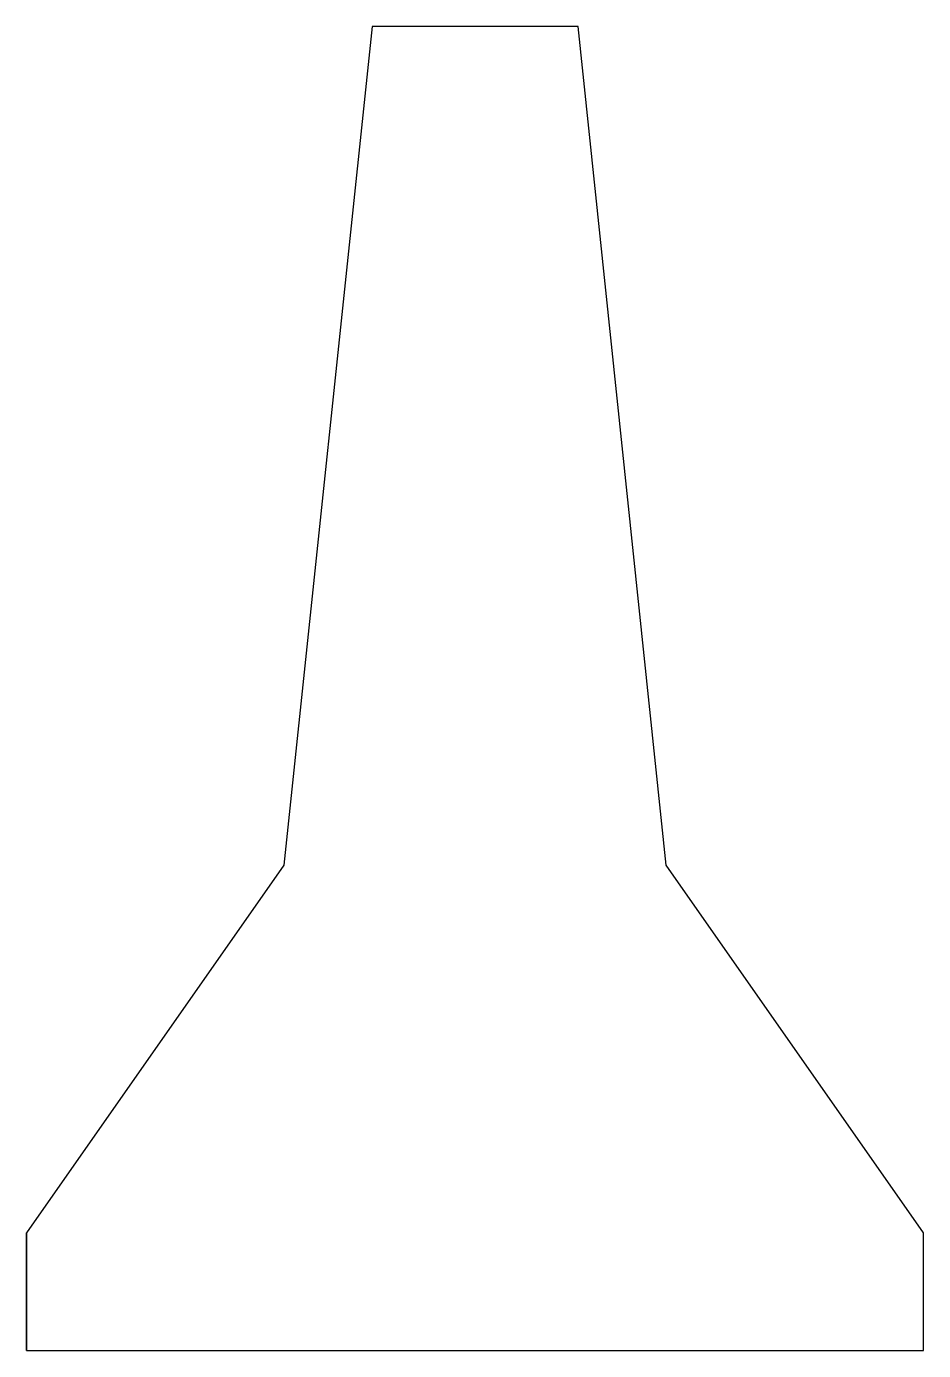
# Model space of a CAD drawing. Header units: millimetres. Extents: x -305 to 305, y 0 to 900.
import ezdxf

# ---------------------------------------------------------------- set-up
doc = ezdxf.new("R2010")
doc.units = ezdxf.units.MM

msp = doc.modelspace()

# ---------------------------------------------------------------- linework, layer by layer
msp.add_lwpolyline([(-305, 0), (-305, 80), (-305, 0), (305, 0), (305, 80), (129.95, 330), (70.04, 900), (-70.04, 900), (-129.95, 330), (-305, 80)])

doc.saveas('drawing.dxf')
